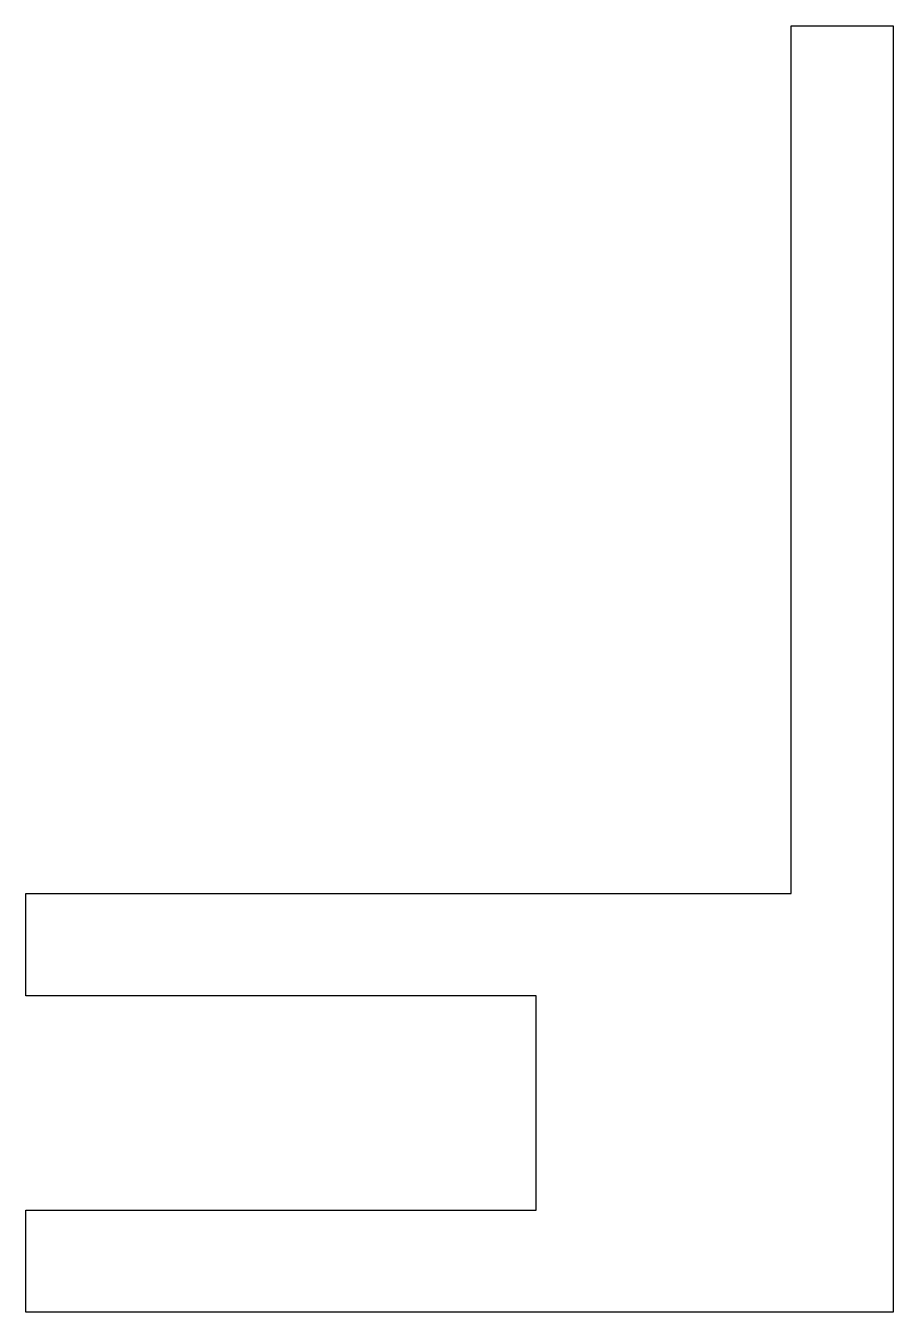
# Model space of a CAD drawing. Extents: x 211.9 to 228.9, y 298 to 323.2.
import ezdxf

# ---------------------------------------------------------------- set-up
doc = ezdxf.new("R2010")
doc.units = 0
doc.layers.get('0').update_dxf_attribs({"linetype": 'CONTINUOUS'})

msp = doc.modelspace()

# ---------------------------------------------------------------- linework, layer by layer
at = {"ltscale": 0.425}
msp.add_lwpolyline([(221.93, 304.17), (211.93, 304.17), (211.93, 306.17), (226.93, 306.17), (226.93, 323.17), (228.93, 323.17), (228.93, 297.97), (211.93, 297.97), (211.93, 299.97), (221.93, 299.97)], close=True, dxfattribs=at)

doc.saveas('drawing.dxf')
